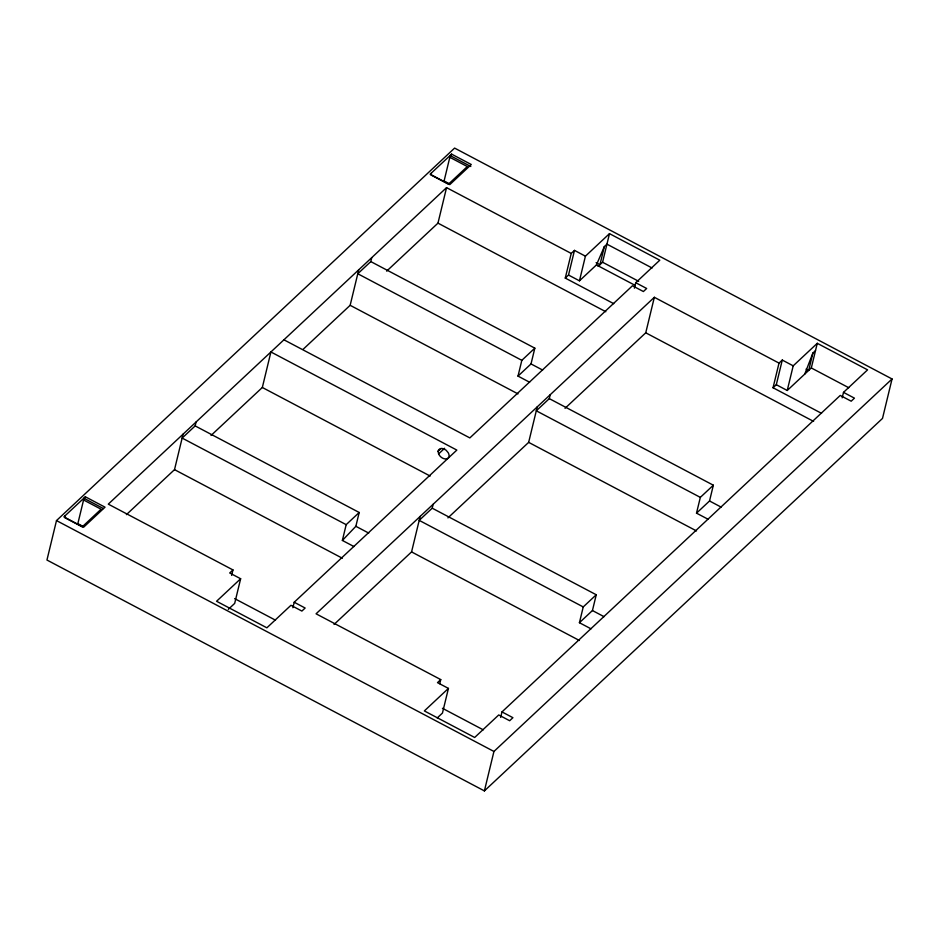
<?xml version="1.0" encoding="UTF-8"?>
<svg xmlns="http://www.w3.org/2000/svg" width="939" height="939" viewBox="0 0 939 939"><rect width="100%" height="100%" fill="white"/><g stroke="black" fill="none" stroke-linecap="round" stroke-linejoin="round"><path stroke-width="1.41" d="M56.493 520.582L46.95 560.031L484.395 790.908L882.507 418.418L892.05 378.969L454.605 148.092L56.493 520.582L493.937 751.458L892.05 378.969M65.19 515.652L64.709 517.624L82.209 526.861L101.072 509.208L83.571 499.971L85.355 496.79L105.039 507.177L83.571 527.26L63.887 516.873L85.355 496.79M84.052 497.999L77.843 523.645L82.843 526.286M126.413 514.631L174.513 469.641L183.093 434.135M195.159 425.907L359.191 512.483L346.186 524.655L182.143 438.079L195.159 425.907L196.11 421.963M211.029 435.473L262.333 387.478L270.913 351.972L456.835 450.086L294.2 602.251L292.874 607.733M231.628 575.407L232.954 569.926L108.29 504.137L446.553 187.636L571.229 253.436L574.48 250.396L585.42 256.171L609.481 233.647L659.788 260.197L635.726 282.709L634.4 288.191M232.954 569.926L229.703 572.978L240.642 578.741L234.68 603.401L228.306 609.364M303.121 349.308L350.153 305.304L358.733 269.81M370.799 261.582L534.831 348.158L521.826 360.33L357.782 273.754L370.799 261.582L371.75 257.638M353.944 546.545L342.371 540.441L346.186 524.655M431.424 172.987L430.954 174.959L448.443 184.197L467.317 166.543L449.816 157.306L451.589 154.125L471.284 164.513L449.816 184.596L430.121 174.208L451.589 154.125M342.371 540.441L355.858 526.298L359.191 512.483M450.297 155.334L444.088 180.981L449.088 183.621M386.668 271.136L437.973 223.142L446.553 187.636M334.038 624.458L411.564 551.909L420.156 516.415M432.21 508.187L596.253 594.763L583.236 606.934L419.205 520.359L432.21 508.187L433.161 504.243M439.745 683.698L440.743 679.59L316.067 613.801L654.342 297.299L779.018 363.1L782.269 360.06L793.197 365.834L817.27 343.31L867.577 369.86L843.504 392.373L842.177 397.854M529.584 382.22L518.011 376.105L521.826 360.33M440.743 679.59L437.492 682.641L448.431 688.404L442.457 713.065L437.21 717.971M518.011 376.105L531.016 363.933L534.831 348.158M613.742 303.673L565.266 278.085L571.229 253.436M565.266 278.085L568.518 275.045L574.48 250.396M447.938 517.882L528.657 442.363L537.249 406.857M549.303 398.629L713.347 485.205L700.33 497.377L536.298 410.801L549.303 398.629L550.254 394.685M568.518 275.045L579.457 280.82L585.42 256.171M652.089 267.991L606.946 244.163L604.34 246.593L599.962 264.681L596.124 262.615M598.166 266.359L602.568 262.239L609.481 233.647M500.663 717.396L501.989 711.915L840.252 395.425L851.192 401.199L854.443 398.148L843.504 392.373M484.395 790.908L493.937 751.458M565.032 408.324L645.75 332.805L654.342 297.299M591.007 628.825L579.422 622.71L583.236 606.934M579.422 622.71L592.439 610.538L596.253 594.763M708.1 519.267L696.515 513.152L700.33 497.377M696.515 513.152L709.532 500.98L713.347 485.205M821.531 413.336L773.043 387.748L779.018 363.1M773.043 387.748L776.307 384.708L782.269 360.06M776.307 384.708L787.234 390.483L793.197 365.834M815.51 350.599L812.904 353.029L808.702 370.4L806.085 369.086M787.234 390.483L811.308 367.959L817.27 343.31M804.735 374.109L812.904 353.029M579.457 280.82L596.429 264.939L604.34 246.593M240.642 578.741L216.569 601.265L266.876 627.815L290.949 605.291L301.889 611.066L305.14 608.026L294.2 602.251M438.043 451.295A6.467 4.695 46.9 0 1 443.243 448.678L446.072 450.168L448.22 452.739A6.467 4.695 46.9 0 1 448.971 457.07A6.632 4.812 46.9 0 1 443.83 458.655A6.632 4.812 46.9 0 1 438.63 453.901L438.043 451.295L441.048 448.49M438.63 453.901L444.628 448.279M448.431 688.404L424.358 710.929L474.664 737.479L498.726 714.955L509.666 720.729L512.917 717.689L501.989 711.915M451.119 156.097L470.803 166.485M811.308 367.959L848.715 387.701M602.568 262.239L638.684 281.301M635.726 282.709L646.654 288.484L643.403 291.536L632.475 285.761L469.84 437.914L283.93 339.801M596.429 264.939L635.116 285.362M437.973 223.142L605.808 311.725M645.75 332.805L813.597 421.388M531.016 363.933L542.601 370.048M350.153 305.304L517.988 393.887M709.532 500.98L721.105 507.095M528.657 442.363L696.503 530.934M262.333 387.478L430.168 476.05M592.439 610.538L604.012 616.653M411.564 551.909L579.398 640.492M355.858 526.298L368.722 533.082M174.513 469.641L342.348 558.224M84.874 498.762L103.325 508.504M234.644 598.624L275.479 620.174M442.433 708.288L483.256 729.838"/></g></svg>
